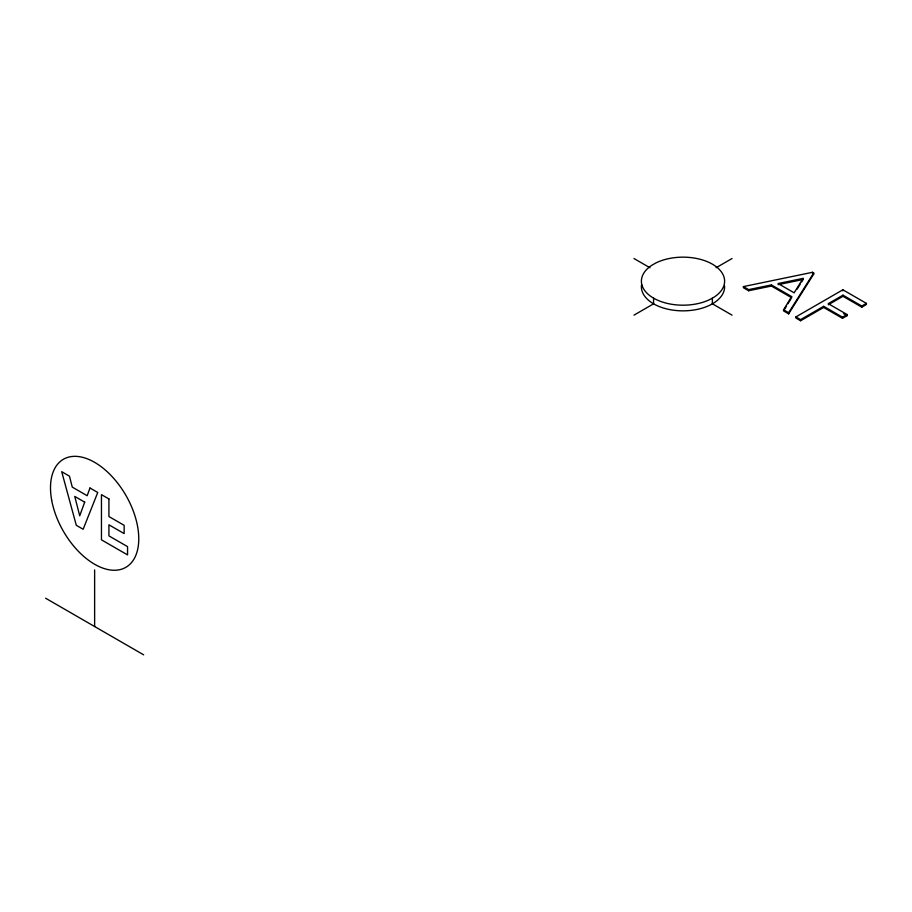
<?xml version="1.0" encoding="UTF-8"?>
<svg xmlns="http://www.w3.org/2000/svg" width="912" height="912" viewBox="0 0 912 912"><rect width="100%" height="100%" fill="white"/><g stroke="black" fill="none" stroke-linecap="round" stroke-linejoin="round"><path stroke-width="1.37" d="M743.405 286.596L812.546 272.289L813.698 272.95L813.698 274.09L788.641 313.842L783.568 310.912L783.568 309.784L791.639 296.594L771.404 284.92L748.638 289.617L743.405 286.596L743.405 287.725L748.638 290.746L771.404 286.049L791.639 297.734L791.639 296.594M784.309 309.715L786.509 306.124M787.968 303.719L790.909 298.931M797.134 289.127L800.132 284.316M801.637 281.911L803.13 279.505L778.084 284.669M788.641 313.842L788.641 312.713L813.698 272.95M633.977 315.142L653.585 303.821L653.585 298.156A41.61 24.02 0 0 1 651.795 265.289L655.489 263.158A41.61 24.02 0 0 1 712.42 264.184A41.61 24.02 0 0 1 714.21 297.061L710.516 299.193A41.61 24.02 0 0 1 653.585 298.156M716.102 267.729L732.04 258.529M866.4 303.377L861.806 306.033L842.973 295.157L828.256 303.662L847.088 314.537L847.088 315.666L842.494 318.322L823.661 307.447L800.611 320.75L795.914 318.037L795.914 316.909L842.87 289.799L866.4 303.377L866.4 304.517L861.806 307.173L842.973 296.297L828.256 304.79M795.914 316.909L800.611 319.622L823.661 306.318L842.494 317.182L847.088 314.537M813.698 274.09L812.546 273.429L812.546 272.289M843.554 313.625L847.088 315.666M783.568 309.784L788.641 312.713M633.977 258.529L649.96 267.752M732.04 315.142L712.363 303.787L712.363 298.121M45.6 598.215L143.663 654.839M861.806 306.033L861.806 307.173M842.973 295.157L842.973 296.297M842.87 289.799L842.87 290.928M842.494 317.182L842.494 318.322M823.661 306.318L823.661 307.447M800.611 319.622L800.611 320.75M771.404 284.92L771.404 286.049M748.638 289.617L748.638 290.746M94.631 569.909L94.631 626.533M724.584 286.083A41.61 24.02 0 0 1 714.21 302.716L710.516 304.847A41.61 24.02 0 0 1 664.118 308.233A41.61 24.02 0 0 1 641.581 284.578M84.691 502.159L79.72 515.804L74.75 496.424L84.691 502.159M89.98 488.011L87.176 495.718L72.265 487.111L69.472 476.178L61.708 471.686L76.3 525.312L83.14 529.256L97.744 492.491L89.98 488.011M803.13 278.377L794.135 292.809L778.084 283.541L803.13 278.377M108.916 498.944L101.46 494.646L101.46 539.836L127.555 554.895L127.555 546.641L108.916 535.88L108.916 524.799L124.146 533.588L124.146 525.323L108.916 516.534L108.916 498.944M51.665 500.129A62.404 36.035 60 0 0 124.841 567.88A62.404 36.035 60 0 0 107.388 471.88A62.404 36.035 60 0 0 51.665 500.129"/></g></svg>
